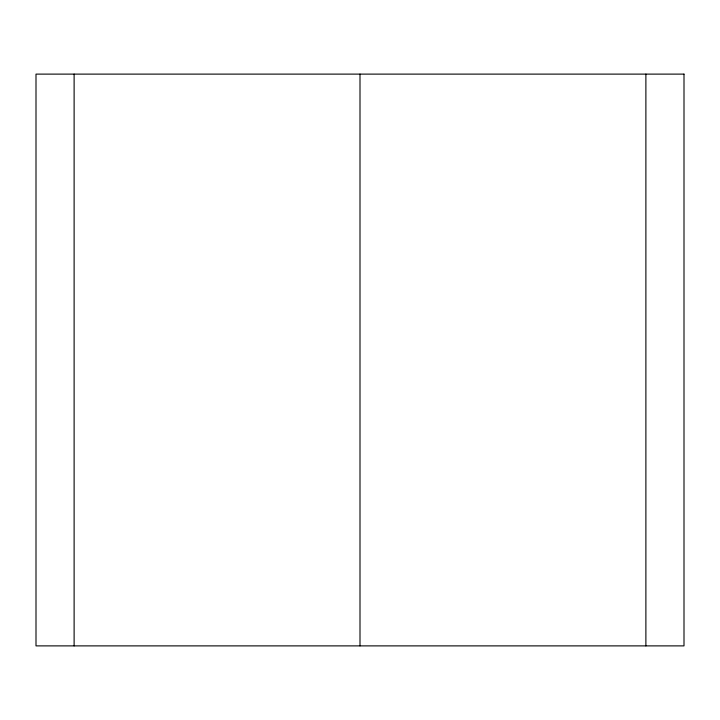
<?xml version="1.0" encoding="UTF-8"?>
<svg xmlns="http://www.w3.org/2000/svg" width="720" height="720" viewBox="0 0 720 720"><rect width="100%" height="100%" fill="white"/><g stroke="black" fill="none" stroke-linecap="round" stroke-linejoin="round"><path stroke-width="1.08" d="M645.885 74.115L645.885 645.885M360 74.115L360 645.885M74.115 74.115L74.115 645.885M684 74.115L36 74.115L36 645.885L684 645.885L684 74.115"/></g></svg>
